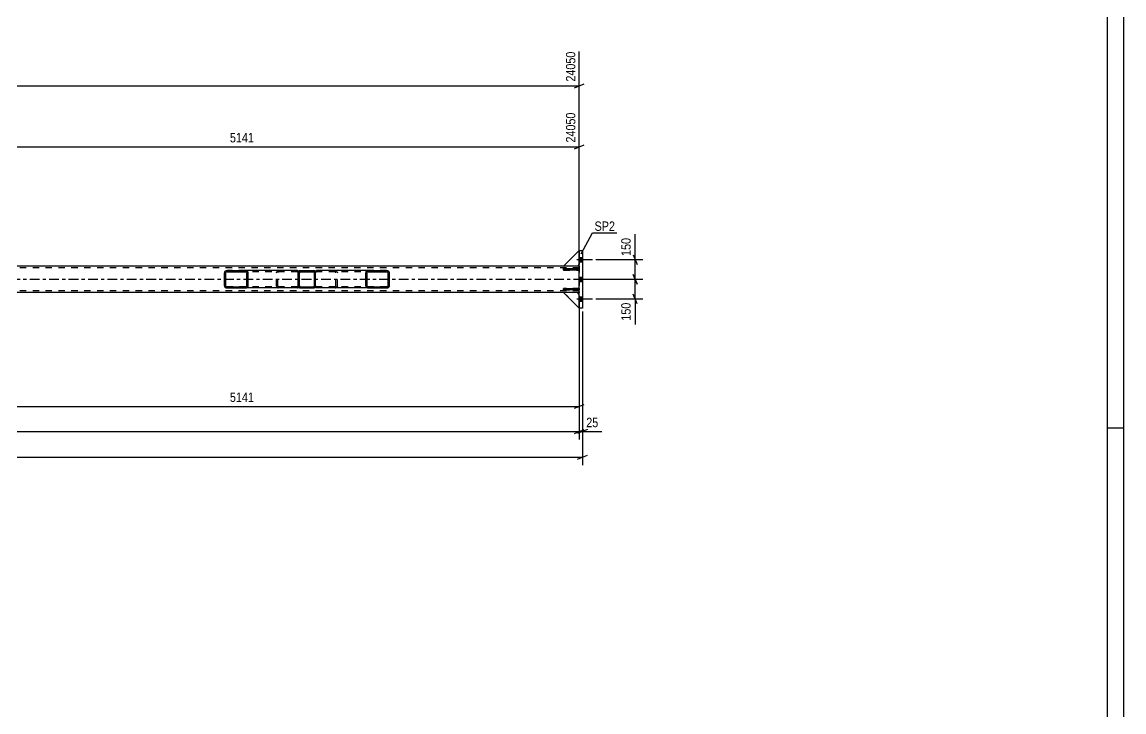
# Model space of a CAD drawing. Header units: millimetres. Extents: x -156 to 1033, y -616 to 225.
# Drawn here: x 696.7 to 1032.6, y -405 to -194.7 of the extents above; entities that cross this region are included whole.
import ezdxf

# ---------------------------------------------------------------- set-up
doc = ezdxf.new("R2010")
doc.units = ezdxf.units.MM
doc.linetypes.add('DXK_LINE_DOT2', pattern=[3.9198, 1.9599, -1.9599])
doc.linetypes.add('DXK_LINE_DOT3', pattern=[5.9187, 2.979, -0.9799, 0.9799, -0.9799])
doc.styles.add('Arial Narrow', font='ARIALN.TTF', dxfattribs={"height": 0.2})

# ---------------------------------------------------------------- blocks, each defined once
blk = doc.blocks.new('Unknown-404205526-1162')
at = {"color": 5, "linetype": 'Continuous'}
for p, q in [((1032.58, -616.45), (1032.58, 224.55)), ((1027.58, -611.45), (1027.58, 219.55)), ((1032.58, -318.45), (1027.58, -318.45))]:
    blk.add_line(p, q, dxfattribs=at)
blk = doc.blocks.new('Part-404205526-5418 - 5400')
at = {"color": 7, "linetype": 'DXK_LINE_DOT2'}
for p, q in [((866.58, -275.86), (861.78, -275.86)), ((861.78, -275.86), (861.78, -276.34)), ((861.78, -276.34), (866.58, -276.34)), ((865.98, -276.34), (865.98, -275.86)), ((866.58, -276.34), (866.58, -275.86))]:
    blk.add_line(p, q, dxfattribs=at)
blk = doc.blocks.new('Part-404205526-5416 - 5400')
at = {"color": 2, "linetype": 'Continuous'}
for p, q in [((861.78, -276.34), (861.78, -275.86)), ((861.78, -275.86), (866.58, -275.86)), ((866.58, -276.34), (861.78, -276.34)), ((866.58, -275.86), (866.58, -276.34))]:
    blk.add_line(p, q, dxfattribs=at)
at = {"color": 7, "linetype": 'DXK_LINE_DOT2'}
blk.add_line((865.98, -276.34), (865.98, -275.86), dxfattribs=at)
blk = doc.blocks.new('Part-404205526-5408 - 5400')
at = {"color": 2, "linetype": 'Continuous'}
for p, q in [((861.78, -269.1), (-64.42, -269.1)), ((866.58, -269.1), (865.98, -269.1)), ((861.78, -277.1), (-64.42, -277.1)), ((866.58, -277.1), (865.98, -277.1))]:
    blk.add_line(p, q, dxfattribs=at)
at = {"color": 7, "linetype": 'DXK_LINE_DOT2'}
for p, q in [((866.58, -269.58), (-64.42, -269.58)), ((865.98, -269.1), (861.78, -269.1)), ((866.58, -269.1), (866.58, -277.1)), ((866.58, -276.62), (-64.42, -276.62)), ((865.98, -277.1), (861.78, -277.1))]:
    blk.add_line(p, q, dxfattribs=at)
at = {"color": 7, "linetype": 'DXK_LINE_DOT3'}
blk.add_line((-64.42, -273.1), (866.58, -273.1), dxfattribs=at)
blk = doc.blocks.new('Part-404205526-5425 - 5400')
at = {"color": 2, "linetype": 'Continuous'}
for p, q in [((861.78, -269.1), (866.58, -264.3)), ((866.58, -268.5), (865.98, -269.1)), ((865.98, -269.1), (861.78, -269.1))]:
    blk.add_line(p, q, dxfattribs=at)
at = {"color": 7, "linetype": 'DXK_LINE_DOT2'}
blk.add_line((866.58, -268.5), (866.58, -264.3), dxfattribs=at)
blk = doc.blocks.new('Part-404205526-5417 - 5400')
at = {"color": 2, "linetype": 'Continuous'}
for p, q in [((861.78, -270.34), (861.78, -269.86)), ((861.78, -269.86), (866.58, -269.86)), ((866.58, -270.34), (861.78, -270.34)), ((866.58, -269.86), (866.58, -270.34))]:
    blk.add_line(p, q, dxfattribs=at)
at = {"color": 7, "linetype": 'DXK_LINE_DOT2'}
blk.add_line((865.98, -270.34), (865.98, -269.86), dxfattribs=at)
blk = doc.blocks.new('Part-404205526-5419 - 5400')
at = {"color": 7, "linetype": 'DXK_LINE_DOT2'}
for p, q in [((866.58, -269.86), (861.78, -269.86)), ((861.78, -269.86), (861.78, -270.34)), ((861.78, -270.34), (866.58, -270.34)), ((865.98, -270.34), (865.98, -269.86)), ((866.58, -270.34), (866.58, -269.86))]:
    blk.add_line(p, q, dxfattribs=at)
blk = doc.blocks.new('Part-404205526-5422 - 5400')
at = {"color": 7, "linetype": 'DXK_LINE_DOT2'}
for p, q in [((861.78, -269.1), (866.58, -264.3)), ((866.58, -264.3), (866.58, -268.5)), ((866.58, -268.5), (865.98, -269.1)), ((865.98, -269.1), (861.78, -269.1))]:
    blk.add_line(p, q, dxfattribs=at)
blk = doc.blocks.new('Part-404205526-5454 - 5400')
at = {"color": 7, "linetype": 'DXK_LINE_DOT2'}
for p, q in [((861.78, -269.1), (866.58, -264.3)), ((866.58, -264.3), (866.58, -268.5)), ((866.58, -268.5), (865.98, -269.1)), ((865.98, -269.1), (861.78, -269.1))]:
    blk.add_line(p, q, dxfattribs=at)
blk = doc.blocks.new('Part-404205526-5457 - 5400')
at = {"color": 7, "linetype": 'DXK_LINE_DOT2'}
for p, q in [((865.98, -277.1), (861.78, -277.1)), ((861.78, -277.1), (866.58, -281.9)), ((866.58, -277.7), (865.98, -277.1)), ((866.58, -281.9), (866.58, -277.7))]:
    blk.add_line(p, q, dxfattribs=at)
blk = doc.blocks.new('Part-404205526-5460 - 5400')
at = {"color": 2, "linetype": 'Continuous'}
for p, q in [((865.98, -277.1), (861.78, -277.1)), ((861.78, -277.1), (866.58, -281.9)), ((866.58, -277.7), (865.98, -277.1))]:
    blk.add_line(p, q, dxfattribs=at)
at = {"color": 7, "linetype": 'DXK_LINE_DOT2'}
blk.add_line((866.58, -281.9), (866.58, -277.7), dxfattribs=at)
blk = doc.blocks.new('Part-404205526-5463 - 5400')
at = {"color": 7, "linetype": 'DXK_LINE_DOT2'}
for p, q in [((865.98, -277.1), (861.78, -277.1)), ((861.78, -277.1), (866.58, -281.9)), ((866.58, -277.7), (865.98, -277.1)), ((866.58, -281.9), (866.58, -277.7))]:
    blk.add_line(p, q, dxfattribs=at)
blk = doc.blocks.new('Part-404205526-5540 - 5400')
at = {"color": 2, "linetype": 'Continuous'}
for p, q in [((866.58, -281.9), (866.58, -264.3)), ((866.58, -264.3), (867.58, -264.3)), ((867.58, -264.3), (867.58, -281.9)), ((867.58, -281.9), (866.58, -281.9))]:
    blk.add_line(p, q, dxfattribs=at)
blk = doc.blocks.new('Part-404205526-5570 - 5400')
at = {"linetype": 'Continuous'}
h = blk.add_hatch(dxfattribs=at)
h.set_pattern_fill('', scale=0.7, style=0, pattern_type=0)
h.set_pattern_definition([(45, (765.1305, -275.6937), (-1.57154, 1.57154), [])])
h.paths.add_polyline_path([(764.79, -275.74), (765.13, -275.69), (765.42, -275.55), (765.61, -275.35), (765.67, -275.1), (765.67, -271.1), (765.61, -270.86), (765.42, -270.65), (765.13, -270.51), (764.79, -270.46), (759.3, -270.46), (758.97, -270.51), (758.68, -270.65), (758.49, -270.86), (758.42, -271.1), (758.42, -275.1), (758.49, -275.35), (758.68, -275.55), (758.97, -275.69), (759.3, -275.74)])
h.paths.add_polyline_path([(759.14, -275.4), (758.99, -275.33), (758.9, -275.22), (758.86, -275.1), (758.86, -271.1), (758.9, -270.98), (758.99, -270.88), (759.14, -270.81), (759.3, -270.78), (764.79, -270.78), (764.96, -270.81), (765.1, -270.88), (765.2, -270.98), (765.23, -271.1), (765.23, -275.1), (765.2, -275.22), (765.1, -275.33), (764.96, -275.4), (764.79, -275.42), (759.3, -275.42)])
at = {"color": 2, "linetype": 'Continuous'}
for p, q in [((758.49, -270.86), (758.42, -271.1)), ((758.42, -275.1), (758.42, -271.1)), ((758.86, -271.1), (758.9, -270.98)), ((758.86, -275.1), (758.86, -271.1)), ((759.3, -270.46), (758.97, -270.51)), ((759.14, -270.81), (759.3, -270.78)), ((759.3, -270.46), (764.79, -270.46)), ((759.3, -270.78), (764.79, -270.78)), ((780.68, -270.46), (764.79, -270.46)), ((765.13, -270.51), (764.79, -270.46)), ((764.79, -270.78), (764.96, -270.81)), ((765.2, -270.98), (765.23, -271.1)), ((765.23, -275.1), (765.23, -271.1)), ((765.67, -271.1), (765.61, -270.86)), ((765.67, -275.1), (765.67, -271.1)), ((780.68, -270.46), (780.94, -270.5)), ((780.94, -270.5), (780.94, -270.51)), ((780.94, -270.51), (780.94, -270.65)), ((780.94, -270.65), (780.94, -271.1)), ((758.42, -275.1), (758.49, -275.35)), ((758.9, -275.22), (758.86, -275.1)), ((765.23, -275.1), (765.2, -275.22)), ((765.61, -275.35), (765.67, -275.1)), ((780.94, -275.71), (780.94, -275.1)), ((758.97, -275.69), (759.3, -275.74)), ((759.3, -275.42), (759.14, -275.4)), ((759.3, -275.42), (764.79, -275.42)), ((759.3, -275.74), (764.79, -275.74)), ((764.96, -275.4), (764.79, -275.42)), ((764.79, -275.74), (765.13, -275.69)), ((780.68, -275.74), (764.79, -275.74)), ((780.68, -275.74), (780.94, -275.71))]:
    blk.add_line(p, q, dxfattribs=at)
at = {"color": 7, "linetype": 'DXK_LINE_DOT2'}
for p, q in [((764.79, -270.46), (759.3, -270.46)), ((780.68, -270.78), (759.3, -270.78)), ((774.31, -271.1), (774.38, -270.86)), ((774.31, -275.1), (774.31, -271.1)), ((774.78, -270.98), (774.75, -271.1)), ((774.75, -275.1), (774.75, -271.1)), ((774.85, -270.51), (775.19, -270.46)), ((775.19, -270.78), (775.02, -270.81)), ((780.85, -270.81), (780.68, -270.78)), ((780.94, -270.85), (780.85, -270.81)), ((780.94, -270.65), (780.94, -270.85)), ((780.94, -275.1), (780.94, -270.86)), ((774.38, -275.35), (774.31, -275.1)), ((774.75, -275.1), (774.78, -275.22)), ((780.85, -275.4), (780.94, -275.35)), ((780.68, -275.42), (759.3, -275.42)), ((764.79, -275.74), (759.3, -275.74)), ((775.19, -275.74), (774.85, -275.69)), ((775.02, -275.4), (775.19, -275.42)), ((780.68, -275.42), (780.85, -275.4))]:
    blk.add_line(p, q, dxfattribs=at)
at = {"color": 2, "linetype": 'Continuous'}
for centre, radius, start, end in [((759.17, -271.29), 0.802, 104.5547, 147.5896), ((759.24, -271.19), 0.401, 104.5547, 147.5896), ((764.86, -271.19), 0.401, 32.4104, 75.4453), ((764.93, -271.29), 0.802, 32.4104, 75.4453), ((759.17, -274.92), 0.802, 212.4104, 255.4453), ((759.24, -275.01), 0.401, 212.4104, 255.4453), ((764.86, -275.01), 0.401, 284.5547, 327.5896), ((764.93, -274.92), 0.802, 284.5547, 327.5896)]:
    blk.add_arc(centre, radius, start, end, dxfattribs=at)
at = {"color": 7, "linetype": 'DXK_LINE_DOT2'}
for centre, radius, start, end in [((775.05, -271.29), 0.802, 104.5547, 147.5896), ((775.12, -271.19), 0.401, 104.5547, 147.5896), ((775.05, -274.92), 0.802, 212.4104, 255.4453), ((775.12, -275.01), 0.401, 212.4104, 255.4453)]:
    blk.add_arc(centre, radius, start, end, dxfattribs=at)
blk = doc.blocks.new('Part-404205526-5586 - 5400')
at = {"linetype": 'Continuous'}
h = blk.add_hatch(dxfattribs=at)
h.set_pattern_fill('', scale=0.7, style=0, pattern_type=0)
h.set_pattern_definition([(45, (785.822, -275.6937), (-1.57154, 1.57154), [])])
h.paths.add_polyline_path([(785.58, -275.74), (785.82, -275.69), (786.03, -275.55), (786.17, -275.35), (786.22, -275.1), (786.22, -271.1), (786.17, -270.86), (786.03, -270.65), (785.82, -270.51), (785.58, -270.46), (781.58, -270.46), (781.33, -270.51), (781.12, -270.65), (780.99, -270.86), (780.94, -271.1), (780.94, -275.1), (780.99, -275.35), (781.12, -275.55), (781.33, -275.69), (781.58, -275.74)])
h.paths.add_polyline_path([(781.45, -275.4), (781.35, -275.33), (781.28, -275.22), (781.26, -275.1), (781.26, -271.1), (781.28, -270.98), (781.35, -270.88), (781.45, -270.81), (781.58, -270.78), (785.58, -270.78), (785.7, -270.81), (785.8, -270.88), (785.87, -270.98), (785.9, -271.1), (785.9, -275.1), (785.87, -275.22), (785.8, -275.33), (785.7, -275.4), (785.58, -275.42), (781.58, -275.42)])
at = {"color": 7, "linetype": 'DXK_LINE_DOT2'}
for p, q in [((780.94, -271.1), (780.99, -270.86)), ((780.94, -275.1), (780.94, -271.1)), ((781.28, -270.98), (781.26, -271.1)), ((781.26, -275.1), (781.26, -271.1)), ((781.33, -270.51), (781.58, -270.46)), ((781.58, -270.78), (781.45, -270.81)), ((781.58, -270.46), (785.58, -270.46)), ((781.58, -270.78), (785.58, -270.78)), ((785.58, -270.46), (785.82, -270.51)), ((785.7, -270.81), (785.58, -270.78)), ((785.9, -271.1), (785.87, -270.98)), ((785.9, -275.1), (785.9, -271.1)), ((786.17, -270.86), (786.22, -271.1)), ((786.22, -275.1), (786.22, -271.1)), ((780.99, -275.35), (780.94, -275.1)), ((781.26, -275.1), (781.28, -275.22)), ((785.87, -275.22), (785.9, -275.1)), ((786.22, -275.1), (786.17, -275.35)), ((781.58, -275.74), (781.33, -275.69)), ((781.45, -275.4), (781.58, -275.42)), ((781.58, -275.42), (785.58, -275.42)), ((781.58, -275.74), (785.58, -275.74)), ((785.58, -275.42), (785.7, -275.4)), ((785.82, -275.69), (785.58, -275.74))]:
    blk.add_line(p, q, dxfattribs=at)
at = {"color": 2, "linetype": 'Continuous'}
for p, q in [((780.99, -270.86), (780.94, -271.1)), ((780.94, -275.1), (780.94, -271.1)), ((781.26, -271.1), (781.28, -270.98)), ((781.26, -275.1), (781.26, -271.1)), ((781.58, -270.46), (781.33, -270.51)), ((781.45, -270.81), (781.58, -270.78)), ((781.58, -270.46), (785.58, -270.46)), ((781.58, -270.78), (785.58, -270.78)), ((785.82, -270.51), (785.58, -270.46)), ((785.58, -270.78), (785.7, -270.81)), ((785.87, -270.98), (785.9, -271.1)), ((785.9, -275.1), (785.9, -271.1)), ((786.22, -271.1), (786.17, -270.86)), ((786.22, -275.1), (786.22, -271.1)), ((780.94, -275.1), (780.99, -275.35)), ((781.28, -275.22), (781.26, -275.1)), ((785.9, -275.1), (785.87, -275.22)), ((786.17, -275.35), (786.22, -275.1)), ((781.33, -275.69), (781.58, -275.74)), ((781.58, -275.42), (781.45, -275.4)), ((781.58, -275.42), (785.58, -275.42)), ((781.58, -275.74), (785.58, -275.74)), ((785.7, -275.4), (785.58, -275.42)), ((785.58, -275.74), (785.82, -275.69))]:
    blk.add_line(p, q, dxfattribs=at)
at = {"color": 7, "linetype": 'DXK_LINE_DOT2'}
for centre, radius, start, end in [((781.58, -271.1), 0.64, 112.5, 157.5), ((781.58, -271.1), 0.32, 112.5, 157.5), ((785.58, -271.1), 0.32, 22.5, 67.5), ((785.58, -271.1), 0.64, 22.5, 67.5), ((781.58, -275.1), 0.64, 202.5, 247.5), ((781.58, -275.1), 0.32, 202.5, 247.5), ((785.58, -275.1), 0.32, 292.5, 337.5), ((785.58, -275.1), 0.64, 292.5, 337.5)]:
    blk.add_arc(centre, radius, start, end, dxfattribs=at)
at = {"color": 2, "linetype": 'Continuous'}
for centre, radius, start, end in [((781.58, -271.1), 0.64, 112.5, 157.5), ((781.58, -271.1), 0.32, 112.5, 157.5), ((785.58, -271.1), 0.32, 22.5, 67.5), ((785.58, -271.1), 0.64, 22.5, 67.5), ((781.58, -275.1), 0.64, 202.5, 247.5), ((781.58, -275.1), 0.32, 202.5, 247.5), ((785.58, -275.1), 0.32, 292.5, 337.5), ((785.58, -275.1), 0.64, 292.5, 337.5)]:
    blk.add_arc(centre, radius, start, end, dxfattribs=at)
blk = doc.blocks.new('Part-404205526-5592 - 5400')
at = {"linetype": 'Continuous'}
h = blk.add_hatch(dxfattribs=at)
h.set_pattern_fill('', scale=0.7, style=0, pattern_type=0)
h.set_pattern_definition([(45, (808.1872, -275.6937), (-1.57154, 1.57154), [])])
h.paths.add_polyline_path([(807.85, -275.74), (808.19, -275.69), (808.47, -275.55), (808.66, -275.35), (808.73, -275.1), (808.73, -271.1), (808.66, -270.86), (808.47, -270.65), (808.19, -270.51), (807.85, -270.46), (802.36, -270.46), (802.02, -270.51), (801.74, -270.65), (801.55, -270.86), (801.48, -271.1), (801.48, -275.1), (801.55, -275.35), (801.74, -275.55), (802.02, -275.69), (802.36, -275.74)])
h.paths.add_polyline_path([(802.19, -275.4), (802.05, -275.33), (801.95, -275.22), (801.92, -275.1), (801.92, -271.1), (801.95, -270.98), (802.05, -270.88), (802.19, -270.81), (802.36, -270.78), (807.85, -270.78), (808.02, -270.81), (808.16, -270.88), (808.26, -270.98), (808.29, -271.1), (808.29, -275.1), (808.26, -275.22), (808.16, -275.33), (808.02, -275.4), (807.85, -275.42), (802.36, -275.42)])
at = {"color": 2, "linetype": 'Continuous'}
for p, q in [((786.22, -270.5), (786.47, -270.46)), ((786.22, -270.5), (786.22, -271.1)), ((802.36, -270.46), (786.47, -270.46)), ((801.55, -270.86), (801.48, -271.1)), ((801.48, -275.1), (801.48, -271.1)), ((801.92, -271.1), (801.95, -270.98)), ((801.92, -275.1), (801.92, -271.1)), ((802.36, -270.46), (802.02, -270.51)), ((802.19, -270.81), (802.36, -270.78)), ((802.36, -270.46), (807.85, -270.46)), ((802.36, -270.78), (807.85, -270.78)), ((808.19, -270.51), (807.85, -270.46)), ((807.85, -270.78), (808.02, -270.81)), ((808.26, -270.98), (808.29, -271.1)), ((808.29, -275.1), (808.29, -271.1)), ((808.73, -271.1), (808.66, -270.86)), ((808.73, -275.1), (808.73, -271.1)), ((786.22, -275.69), (786.22, -275.1)), ((801.48, -275.1), (801.55, -275.35)), ((801.95, -275.22), (801.92, -275.1)), ((808.29, -275.1), (808.26, -275.22)), ((808.66, -275.35), (808.73, -275.1)), ((786.22, -275.71), (786.22, -275.69)), ((786.47, -275.74), (786.22, -275.71)), ((802.36, -275.74), (786.47, -275.74)), ((802.02, -275.69), (802.36, -275.74)), ((802.36, -275.42), (802.19, -275.4)), ((802.36, -275.42), (807.85, -275.42)), ((802.36, -275.74), (807.85, -275.74)), ((808.02, -275.4), (807.85, -275.42)), ((807.85, -275.74), (808.19, -275.69))]:
    blk.add_line(p, q, dxfattribs=at)
at = {"color": 7, "linetype": 'DXK_LINE_DOT2'}
for p, q in [((786.22, -270.5), (786.22, -270.85)), ((786.31, -270.81), (786.22, -270.85)), ((786.22, -275.55), (786.22, -271.1)), ((786.47, -270.78), (786.31, -270.81)), ((807.85, -270.78), (786.47, -270.78)), ((791.97, -270.46), (792.3, -270.51)), ((792.13, -270.81), (791.97, -270.78)), ((792.4, -271.1), (792.37, -270.98)), ((792.4, -275.1), (792.4, -271.1)), ((792.78, -270.86), (792.84, -271.1)), ((792.84, -275.1), (792.84, -271.1)), ((807.85, -270.46), (802.36, -270.46)), ((786.22, -275.35), (786.31, -275.4)), ((792.37, -275.22), (792.4, -275.1)), ((792.84, -275.1), (792.78, -275.35)), ((786.31, -275.4), (786.47, -275.42)), ((807.85, -275.42), (786.47, -275.42)), ((791.97, -275.42), (792.13, -275.4)), ((792.3, -275.69), (791.97, -275.74)), ((807.85, -275.74), (802.36, -275.74))]:
    blk.add_line(p, q, dxfattribs=at)
for centre, radius, start, end in [((792.03, -271.19), 0.401, 32.4104, 75.4453), ((792.1, -271.29), 0.802, 32.4104, 75.4453), ((792.03, -275.01), 0.401, 284.5547, 327.5896), ((792.1, -274.92), 0.802, 284.5547, 327.5896)]:
    blk.add_arc(centre, radius, start, end, dxfattribs=at)
at = {"color": 2, "linetype": 'Continuous'}
for centre, radius, start, end in [((802.23, -271.29), 0.802, 104.5547, 147.5896), ((802.29, -271.19), 0.401, 104.5547, 147.5896), ((807.92, -271.19), 0.401, 32.4104, 75.4453), ((807.99, -271.29), 0.802, 32.4104, 75.4453), ((802.23, -274.92), 0.802, 212.4104, 255.4453), ((802.29, -275.01), 0.401, 212.4104, 255.4453), ((807.92, -275.01), 0.401, 284.5547, 327.5896), ((807.99, -274.92), 0.802, 284.5547, 327.5896)]:
    blk.add_arc(centre, radius, start, end, dxfattribs=at)
blk = doc.blocks.new('Bolt-404205526-5611 - 5400')
at = {"linetype": 'Continuous'}
for points in [[(867.58, -267.76), (867.58, -266.44), (866.58, -266.44), (866.58, -267.76)], [(867.58, -267.76), (867.58, -266.44), (866.58, -266.44), (866.58, -267.76)], [(867.58, -267.76), (867.58, -266.44), (866.58, -266.44), (866.58, -267.76)], [(867.58, -267.76), (867.58, -266.44), (866.58, -266.44), (866.58, -267.76)], [(867.58, -273.76), (867.58, -272.44), (866.58, -272.44), (866.58, -273.76)], [(867.58, -273.76), (867.58, -272.44), (866.58, -272.44), (866.58, -273.76)], [(867.58, -279.76), (867.58, -278.44), (866.58, -278.44), (866.58, -279.76)], [(867.58, -279.76), (867.58, -278.44), (866.58, -278.44), (866.58, -279.76)], [(867.58, -279.76), (867.58, -278.44), (866.58, -278.44), (866.58, -279.76)], [(867.58, -279.76), (867.58, -278.44), (866.58, -278.44), (866.58, -279.76)]]:
    blk.add_hatch(color=1, dxfattribs=at).paths.add_polyline_path(points)
at = {"color": 1, "linetype": 'Continuous'}
for p, q in [((865.82, -267.1), (870.58, -267.1)), ((865.82, -267.1), (870.58, -267.1)), ((865.82, -267.1), (870.58, -267.1)), ((865.82, -267.1), (870.58, -267.1)), ((866.58, -266.44), (867.58, -266.44)), ((866.58, -266.44), (867.58, -266.44)), ((866.58, -266.44), (867.58, -266.44)), ((866.58, -266.44), (867.58, -266.44)), ((866.58, -267.76), (867.58, -267.76)), ((866.58, -267.76), (867.58, -267.76)), ((866.58, -267.76), (867.58, -267.76)), ((866.58, -267.76), (867.58, -267.76)), ((865.82, -273.1), (870.58, -273.1)), ((865.82, -273.1), (870.58, -273.1)), ((866.58, -272.44), (867.58, -272.44)), ((866.58, -272.44), (867.58, -272.44)), ((866.58, -273.76), (867.58, -273.76)), ((866.58, -273.76), (867.58, -273.76)), ((866.58, -278.44), (867.58, -278.44)), ((866.58, -278.44), (867.58, -278.44)), ((866.58, -278.44), (867.58, -278.44)), ((866.58, -278.44), (867.58, -278.44)), ((865.82, -279.1), (870.58, -279.1)), ((865.82, -279.1), (870.58, -279.1)), ((865.82, -279.1), (870.58, -279.1)), ((865.82, -279.1), (870.58, -279.1)), ((866.58, -279.76), (867.58, -279.76)), ((866.58, -279.76), (867.58, -279.76)), ((866.58, -279.76), (867.58, -279.76)), ((866.58, -279.76), (867.58, -279.76))]:
    blk.add_line(p, q, dxfattribs=at)
blk = doc.blocks.new('StraightDimension-404205526-17165 - 5400')
at = {"color": 7, "linetype": 'Continuous'}
for p, q in [((866.58, -268.1), (866.58, -203.7)), ((56.29, -214.14), (866.58, -214.14)), ((865.08, -214.74), (868.08, -213.54))]:
    blk.add_line(p, q, dxfattribs=at)
at = {"color": 0, "linetype": 'Continuous'}
blk.add_wipeout([(865.98, -203.1), (861.78, -203.1), (861.78, -213.44), (865.98, -213.44)], dxfattribs=at)
at = {"color": 3, "linetype": 'Continuous', "style": 'Arial Narrow'}
blk.add_text('24050', height=2.863, rotation=90.0002, dxfattribs=at).set_placement((865.38, -212.84))
blk = doc.blocks.new('StraightDimension-404205526-22613 - 5400')
at = {"color": 7, "linetype": 'Continuous'}
for p, q in [((660.94, -265.83), (660.94, -222.28)), ((866.58, -268.1), (866.58, -222.28)), ((662.44, -232.12), (659.44, -233.32)), ((660.94, -232.72), (866.58, -232.72)), ((865.08, -233.32), (868.08, -232.12))]:
    blk.add_line(p, q, dxfattribs=at)
at = {"color": 0, "linetype": 'Continuous'}
blk.add_wipeout([(865.98, -221.68), (861.78, -221.68), (861.78, -232.02), (865.98, -232.02)], dxfattribs=at)
at = {"color": 0}
blk.add_wipeout([(768.01, -231.97), (768.01, -227.77), (759.5, -227.77), (759.5, -231.97)], dxfattribs=at)
at = {"color": 3, "linetype": 'Continuous', "style": 'Arial Narrow'}
blk.add_text('24050', height=2.863, rotation=90.0002, dxfattribs=at).set_placement((865.38, -231.42))
at = {"color": 3, "style": 'Arial Narrow'}
blk.add_text('5141', height=2.863, dxfattribs=at).set_placement((760.1, -231.37))
blk = doc.blocks.new('StraightDimension-404205526-22664 - 5400')
at = {"color": 7, "linetype": 'Continuous'}
for p, q in [((866.58, -278.1), (866.58, -314.23)), ((660.94, -282.12), (660.94, -314.23)), ((662.44, -311.23), (659.44, -312.43)), ((660.94, -311.83), (866.58, -311.83)), ((865.08, -312.43), (868.08, -311.23))]:
    blk.add_line(p, q, dxfattribs=at)
at = {"color": 0}
blk.add_wipeout([(768.01, -311.08), (768.01, -306.88), (759.5, -306.88), (759.5, -311.08)], dxfattribs=at)
at = {"color": 3, "style": 'Arial Narrow'}
blk.add_text('5141', height=2.863, dxfattribs=at).set_placement((760.1, -310.48))
blk = doc.blocks.new('StraightDimension-404205526-22895 - 5400')
at = {"color": 7, "linetype": 'Continuous'}
for p, q in [((867.58, -282.9), (867.58, -329.74)), ((-78.32, -327.34), (867.58, -327.34)), ((866.08, -327.94), (869.08, -326.74))]:
    blk.add_line(p, q, dxfattribs=at)
blk = doc.blocks.new('StraightDimension-404205526-22946 - 5400')
at = {"color": 7, "linetype": 'Continuous'}
for p, q in [((866.58, -282.9), (866.58, -321.93)), ((867.58, -282.9), (867.58, -321.93)), ((865.08, -320.13), (868.08, -318.93)), ((869.08, -318.93), (866.08, -320.13)), ((866.58, -319.53), (867.58, -319.53))]:
    blk.add_line(p, q, dxfattribs=at)
at = {"color": 0}
blk.add_wipeout([(872.96, -318.78), (872.96, -314.58), (868.1, -314.58), (868.1, -318.78)], dxfattribs=at)
at = {"color": 7, "linetype": 'Continuous'}
blk.add_line((867.58, -319.53), (873.48, -319.53), dxfattribs=at)
blk.add_line((867.58, -319.53), (873.48, -319.53), dxfattribs=at)
at = {"color": 3, "style": 'Arial Narrow'}
blk.add_text('25', height=2.863, dxfattribs=at).set_placement((868.7, -318.18))
blk = doc.blocks.new('StraightDimension-404205526-22947 - 5400')
at = {"color": 7, "linetype": 'Continuous'}
for p, q in [((866.58, -282.9), (866.58, -321.93)), ((865.08, -320.13), (868.08, -318.93)), ((-77.32, -319.53), (866.58, -319.53))]:
    blk.add_line(p, q, dxfattribs=at)
blk = doc.blocks.new('StraightDimension-404205526-30502 - 5400')
at = {"color": 7, "linetype": 'Continuous'}
for p, q in [((871.58, -267.1), (885.98, -267.1)), ((882.98, -265.6), (884.18, -268.6)), ((883.58, -273.1), (883.58, -267.1)), ((884.18, -274.6), (882.98, -271.6)), ((867.58, -273.1), (885.98, -273.1))]:
    blk.add_line(p, q, dxfattribs=at)
at = {"color": 0}
blk.add_wipeout([(882.83, -259.89), (878.63, -259.89), (878.63, -266.58), (882.83, -266.58)], dxfattribs=at)
at = {"color": 7, "linetype": 'Continuous'}
blk.add_line((883.58, -267.1), (883.58, -259.37), dxfattribs=at)
blk.add_line((883.58, -267.1), (883.58, -259.37), dxfattribs=at)
at = {"color": 3, "style": 'Arial Narrow'}
blk.add_text('150', height=2.863, rotation=90.0002, dxfattribs=at).set_placement((882.23, -265.98))
blk = doc.blocks.new('StraightDimension-404205526-30503 - 5400')
at = {"color": 7, "linetype": 'Continuous'}
for p, q in [((882.98, -271.6), (884.18, -274.6)), ((867.58, -273.1), (885.98, -273.1)), ((883.58, -279.1), (883.58, -273.1)), ((884.18, -280.6), (882.98, -277.6)), ((871.58, -279.1), (885.98, -279.1))]:
    blk.add_line(p, q, dxfattribs=at)
at = {"color": 0}
blk.add_wipeout([(882.83, -279.63), (878.63, -279.63), (878.63, -286.31), (882.83, -286.31)], dxfattribs=at)
at = {"color": 7, "linetype": 'Continuous'}
blk.add_line((883.58, -279.1), (883.58, -286.84), dxfattribs=at)
blk.add_line((883.58, -279.1), (883.58, -286.84), dxfattribs=at)
at = {"color": 3, "style": 'Arial Narrow'}
blk.add_text('150', height=2.863, rotation=90.0002, dxfattribs=at).set_placement((882.23, -285.71))
blk = doc.blocks.new('Mark-404205526-5536 - 5400')
at = {"color": 0}
blk.add_wipeout([(877.44, -258.34), (877.44, -255.34), (871.23, -255.34), (871.23, -258.34)], dxfattribs=at)
blk.add_wipeout([(877.44, -258.34), (877.44, -255.34), (871.23, -255.34), (871.23, -258.34)], dxfattribs=at)
at = {"color": 30, "linetype": 'Continuous'}
for p, q in [((867.1, -265.3), (870.63, -258.94)), ((870.63, -258.94), (878.04, -258.94))]:
    blk.add_line(p, q, dxfattribs=at)
at = {"color": 3, "style": 'Arial Narrow'}
blk.add_text('SP2', height=2.863, dxfattribs=at).set_placement((871.23, -258.34))

msp = doc.modelspace()

# ---------------------------------------------------------------- block references
for name in ['Unknown-404205526-1162', 'Part-404205526-5425 - 5400', 'Part-404205526-5422 - 5400', 'Part-404205526-5454 - 5400', 'Part-404205526-5540 - 5400', 'Bolt-404205526-5611 - 5400', 'Part-404205526-5408 - 5400', 'Part-404205526-5570 - 5400', 'Part-404205526-5586 - 5400', 'Part-404205526-5592 - 5400', 'Part-404205526-5417 - 5400', 'Part-404205526-5419 - 5400', 'Part-404205526-5418 - 5400', 'Part-404205526-5416 - 5400', 'Part-404205526-5457 - 5400', 'Part-404205526-5460 - 5400', 'Part-404205526-5463 - 5400']:
    msp.add_blockref(name, (0, 0))

# ---------------------------------------------------------------- next in the draw order: block references
for name in ['StraightDimension-404205526-17165 - 5400', 'StraightDimension-404205526-22664 - 5400']:
    msp.add_blockref(name, (0, 0))

# ---------------------------------------------------------------- next in the draw order: block references
for name in ['StraightDimension-404205526-22613 - 5400', 'StraightDimension-404205526-22895 - 5400']:
    msp.add_blockref(name, (0, 0))

# ---------------------------------------------------------------- next in the draw order: block references
for name in ['StraightDimension-404205526-30502 - 5400', 'StraightDimension-404205526-22946 - 5400']:
    msp.add_blockref(name, (0, 0))

# ---------------------------------------------------------------- next in the draw order: block references
for name in ['Mark-404205526-5536 - 5400', 'StraightDimension-404205526-22947 - 5400']:
    msp.add_blockref(name, (0, 0))

# ---------------------------------------------------------------- next in the draw order: block references
msp.add_blockref('StraightDimension-404205526-30503 - 5400', (0, 0))

doc.saveas('drawing.dxf')
